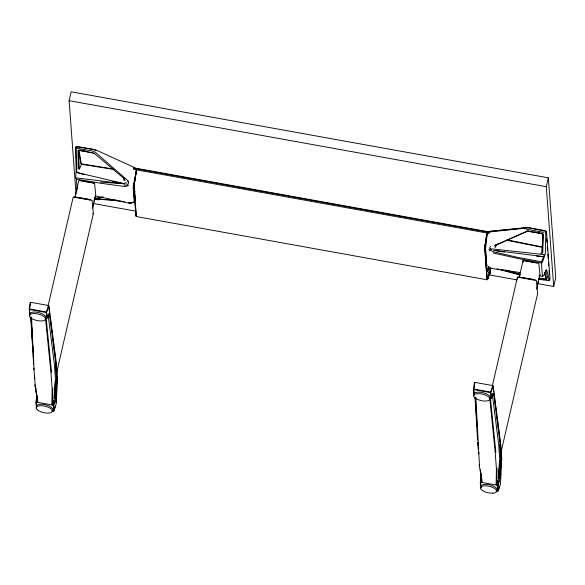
<?xml version="1.0" encoding="UTF-8"?>
<svg xmlns="http://www.w3.org/2000/svg" width="585" height="585" viewBox="0 0 585 585"><rect width="100%" height="100%" fill="white"/><g stroke="black" fill="none" stroke-linecap="round" stroke-linejoin="round"><path stroke-width="0.88" d="M484.731 249.795L485.082 244.757M54.712 400.937L53.374 404.995L52.423 404.893L51.868 404.403L52.123 388.447L50.961 372.791L45.447 317.911M51.868 404.403L52.489 403.877L52.723 388.038M498.998 481.031L497.659 485.097L496.709 484.987L496.153 484.497L496.409 468.541L495.246 452.885L489.733 398.005M496.153 484.497L496.775 483.971L497.009 468.132M542.017 247.155L541.871 252.698L542.31 252.033L542.982 234.512L542.456 233.51L541.454 233.181M542.763 252.778L543.253 234.761L541.461 233.415L528.27 231.294L526.639 231.492L494.859 245.51M487.934 231.66L487.429 232.369L487.934 231.66L488.599 232.676M133.95 168.443L133.958 169.175L135.23 168.846L134.557 169.357L135.669 168.129L135.698 168.831L134.426 169.387L134.17 167.983M486.091 255.645L486.179 256.852L486.384 256.245M53.374 404.995L53.506 411.211L51.758 410.897M55.904 402.963L56.094 399.321M56.46 392.038L56.694 387.489M57.016 381.12L57.133 377.83M497.659 485.097L497.791 491.305L496.043 490.99M500.467 477.594L500.702 473.046M501.067 465.762L501.301 461.214M133.38 184.97L133.321 186.754M54.003 398.378L55.202 380.564M498.281 478.471L499.488 460.658M76.715 191.624L76.898 189.035M55.202 398.59L56.584 380.484L55.392 364.345M499.488 478.684L500.87 460.578L499.67 444.446M485.477 247.272L485.74 244.837M36.862 397.01L36.219 402.429L36.716 406.568M481.148 477.104L480.504 482.523L481.104 487.488M134.25 183.558L135.296 201.474M485.126 244.296L484.819 249.488M488.204 278.657L487.963 278.124L487.268 279.506L487.093 278.767L487.561 279.557L487.912 278.606M490.054 272.837L488.336 272.266M490.003 272.764L490.12 271.718L489.353 272.822L489.265 271.82C488.029 274.241 489.499 276.727 490.003 272.764L488.819 275.155M488.299 231.865L488.804 233.225M489.696 272.764L490.12 271.718M36.577 407.796C34.998 402.319 37.455 396.835 36.197 391.343M33.893 368.067L35.202 385.398L37.864 401.873L37.257 402.158L37.681 399.431M487.086 234.329L486.406 234.139L487.32 233.166L485.455 249.239L486.552 264.808M481.206 485.572L480.863 487.89C479.305 481.813 481.974 475.722 480.278 469.631M486.815 234.007L486.72 232.559L484.789 248.508L487.093 279.791L490.084 272.573M134.455 181.409L134.06 186.425L136.334 216.552L487.093 279.791M474.164 395.109L473.726 394.853L474.157 391.826M489.192 231.718C490.42 230.753 487.963 233.971 489.645 231.353L528.577 227.631L544.789 230.563L546.134 231.353L546.339 234.08M37.023 401.354L37.462 398.429M479.13 464.907L482.15 481.974L481.543 482.252L481.747 478.53M30.486 302.686L29.652 308.982L46.244 311.973L48.511 305.509L30.647 302.291M474.771 382.787L473.938 389.076L490.53 392.067L492.797 385.61L474.932 382.385M77.118 188.962L76.386 179.12L75.699 178.008L76.167 169.028L75.414 148.195L76.62 146.367L95.75 149.884L134.279 167.434M136.605 216.435L136.151 215.777L133.994 186.564L136.524 168.319L487.283 231.55L484.753 249.934M134.36 182.871L136.7 169.877L486.574 232.954M487.612 269.641L488.321 266.329M134.184 168.78L134.294 167.654M135.398 177.087L133.994 186.695L135.157 202.527L134.813 202.183L135.501 202.878M135.727 175.317L136.049 173.555M486.406 259.389L485.938 262.526M136.495 170.337L136.422 169.913L133.585 184.429L134.002 193.43M134.696 198.681L134.587 200.962L135.113 200.852M134.345 190.973L134.126 192.194A3.093 0.388 -77.9 0 0 134.214 193.401L134.638 192.297M488.629 266.343L487.817 271.235L487.488 270.804M76.05 194.132L69.118 100.671L71.165 91.801L548.342 177.825L555.75 277.634L553.702 286.504L537.527 283.593M48.16 305.538L73.205 197.035L92.101 200.443L93.351 213.642L56.591 372.85M75.121 196.406L78.814 180.407L94.565 183.061L95.713 194.842L92.635 208.18M92.657 206.578L93.476 203.024M93.885 201.247L94.712 197.686M492.409 385.632L517.462 277.122L536.35 280.537L537.6 293.736L501.053 452.051M519.166 277.385L523.07 260.493L538.814 263.155L539.962 274.935L536.679 289.158M553.702 286.504L546.295 186.703L548.342 177.825M537.322 284.895L538.141 281.334M487.897 270.416L488.811 266.482M489.031 266.848L487.817 271.235M135.961 216.172L135.786 215.47L136.524 216.121M486.91 279.008L487.378 278.855L486.91 279.008L484.811 248.333L487.225 231.85M485.733 249.868L485.981 256.888M134.484 192.801L134.908 191.332M487.444 231.857L487.429 232.369M489.221 231.996L528.372 227.858L545.827 231.294L545.344 253.612L542.5 262.16L541.432 262.957L517.433 258.387L493.243 252.991M47.334 317.984L46.676 312.222L48.877 305.875L56.343 363.124L57.454 378.349L56.233 403.657L54.003 410.933L53.813 405.251L55.699 398.392L57.008 380.067L55.831 364.184L49.381 313.275L47.334 317.984L45.14 317.984M491.619 398.078L490.961 392.316L493.155 385.968L500.628 443.218L501.74 458.443L500.519 483.758L498.288 491.034L498.098 485.353L499.985 478.486L501.294 460.168L500.116 444.286L493.667 393.369L491.619 398.078L489.426 398.085M52.489 403.877L53.564 400.52M496.775 483.971L497.842 480.614M136.532 168.319L136.378 168.78L487.144 231.989M53.601 411.036L55.165 406.531M489.711 271.594L489.06 272.771M498.142 490.376L499.451 486.625M46.924 318.086L46.178 312.5L29.586 309.509L29.74 315.198L29.25 309.077L30.201 302.591M47.195 317.348L48.014 315.125M133.782 186.418L134.513 200.26L134.009 193.525M486.544 263.842L486.003 264.705L485.872 264.12M486.486 264.186L486.164 264.917L485.813 264.391M544.094 255.206L541.534 261.758L517.674 257.349L493.703 251.879L490.866 250.534L489.689 248.003M48.284 314.386L48.482 313.948M492.767 394.041L491.137 398.392L490.457 392.593L473.872 389.603L474.025 395.292M135.581 202.088L134.959 202.863L134.813 202.183M486.508 266.16L486.881 265.422M487.181 265.473L486.559 266.248L486.106 265.517L486.252 266.153M134.002 167.529L135.471 168.202M489.462 231.682L489.645 231.353L488.219 231.689M494.961 247.704L497.257 244.128M489.85 247.404L490.588 246.285M494.8 246.117L495.758 244.705M487.217 279.03L486.413 265.568M134.557 169.357L135.435 168.253L136.371 168.568M52.423 404.893L54.281 398.458L55.553 380.396L54.361 364.331L48.197 315.3M496.709 484.987L498.566 478.559L499.839 460.49L498.647 444.424L492.256 393.61M112.912 168.933L81.739 163.88L81.176 163.405L79.019 149.965L78.47 150.469L80.891 163.617L81.439 164.122L79.355 169.321L78.353 150.747M487.758 232.303L488.526 232.954M488.665 233.247L489.118 232.75M486.961 264.281L486.581 264.42M488.248 278.233L487.788 278.584L490.288 272.668L489.916 268.208M128.722 185.145L125.994 186.513L124.386 186.491L100.371 183.2L76.386 179.12M517.462 277.122L517.352 279.023M127.157 184.962L128.715 182.929L127.837 180.641L95.143 152.078L93.008 151.135L77.271 148.276L76.189 148.766L76.84 169.877M53.813 405.251L35.919 402.027M498.098 485.353L480.205 482.128M538.88 275.762L542.427 276.376L543.516 275.776L546.536 269.641L549.637 280.135L549.154 280.456L550.024 279.169L546.529 232.084L545.827 231.294M74.222 196.904L90.865 199.609M518.478 276.998L535.121 279.703M539.582 275.111L539.962 274.935M496 245.093L527.034 231.324M481.309 481.448L481.747 481.258M538.705 278.087L545.849 279.177L546.324 278.986L545.842 276.383M136.641 216.157L136.217 215.514M487.4 279.389L486.969 278.752M134.404 202.066L129.241 203.214L95.172 195.887M103.07 197.225L97.754 198.498L94.836 198.081M102.88 196.896L96.415 198.118M540.789 253.48L542.258 253.217M135.515 201.701L135.076 201.16M75.977 147.522L77.447 147.332M489.374 231.455L526.463 227.536M92.642 213.839L93.095 213.803M124.232 185.269L126.616 185.072M526.069 229.766L528.262 229.598L544.028 232.42M78.778 150.243L94.17 153.285L124.232 178.696L125.044 180.253M75.172 197.167L77.359 197.445M130.199 202.863L128.473 202.702M133.958 169.175L134.433 169.182M527.348 230.826L528.489 230.856M491.546 268.237L492.182 268.274M97.563 198.995L116.203 200.107M100.437 182.132L124.817 183.844L76.964 172.502L76.884 170.974M121.387 201.152L94.543 198.834M536.46 256.076L543.48 256.61L493.755 250.358L504.504 252.077M136.012 171.039L136.824 171.12M544.255 254.607L491.97 248.91M76.591 177.942L124.817 183.844L112.32 181.328M124.993 182.849L126.843 183.083M98.689 199.858L94.85 199.236M538.748 278.804L546.58 279.571L544.547 272.347M82.456 164.458L114.697 169.57M528.335 231.243L542.544 233.854M538.719 278.453L545.937 279.564L545.849 279.177M520.233 272.551L490.581 268.266M538.858 279.25L548.606 280.705L545.52 270.263M530.887 231.324L532.65 231.631M534.412 231.945L536.167 232.252M537.929 232.567L539.692 232.874M69.118 100.671L546.295 186.703M524.833 260.786L537.308 263.038M80.584 180.692L82.361 181.014M84.145 181.335L94.214 183.251M79.077 197.752L90.214 199.763M519.904 277.224L521.615 277.539M523.334 277.846L534.471 279.849M93.6 203.558L135.837 211.17M489.001 274.84L516.855 279.864M79.991 149.994L85.271 150.967M94.595 198.469L96.328 198.805M506.873 239.872L541.812 246.819L542.31 246.541L542.756 233.92L542.295 233.51M506.793 240.216L541.03 247.126M122.813 201.43L124.59 201.84M480.614 482.018L481.543 482.252M36.328 401.924L37.257 402.158M497.089 268.888L519.941 274.972M500.957 269.495L520.35 274.709M505.44 269.992L520.087 274.116M76.964 172.502L83.984 174.535M95.86 150.367L93.571 149.475L76.116 146.616L75.494 147.171L75.757 150.791M94.419 153.57L92.839 152.795L78.573 150.257L77.988 150.886L78.353 169.058M135.698 168.831L136.188 168.941L136.151 168.312M490.771 248.983L491.649 249.612L490.42 248.508M542.456 233.51L542.997 234.212M123.391 177.92L124.451 179.346M486.647 265.298L486.449 264.617M489.85 251.089L488.943 249.034M134.038 168.736L134.426 169.387M487.32 233.166L487.502 233.62M544.635 273.641L546.31 279.294M545.293 274.358L546.076 278.687M123.567 177.292L124.166 180.86M34.844 384.813L37.469 401.164M127.837 180.641L128.005 181.876M485.828 263.031L485.894 263.542M492.972 385.764L493.199 387.555M493.433 389.347L493.777 392.038M494.003 393.829L494.354 396.513M494.581 398.305L495.502 405.478M495.736 407.27L496.08 409.953M496.424 412.644L496.775 415.328M497.001 417.12L497.345 419.811M497.579 421.602L497.923 424.286M498.157 426.077L498.5 428.768M498.734 430.56L499.078 433.244M499.305 435.035L499.656 437.726M499.882 439.518L500.292 442.75M48.687 305.67L49.835 314.628M50.069 316.419L50.412 319.11M50.646 320.902L50.99 323.585M51.224 325.377L51.568 328.068M51.794 329.86L52.145 332.543M52.372 334.335L52.716 337.026M52.95 338.817L53.293 341.501M53.527 343.293L53.871 345.984M54.105 347.775L54.449 350.466M54.676 352.258L55.027 354.941M55.253 356.733L55.597 359.424M34.486 376.009L34.786 378.714M35.795 387.731L35.992 389.537M490.011 268.062L490.479 272.376L490.098 267.228M480.972 473.316L481.162 475.078M55.948 362.108L56.138 364.44M36.884 394.985L37.074 396.747M490.369 397.661L495.846 452.424M46.083 317.567L51.56 372.331M546.675 238.621L546.946 242.256M547.282 246.804L547.553 250.439M547.823 254.073L548.16 258.614M548.43 262.255L548.701 265.89M549.037 270.431L549.308 274.065M541.432 262.957L542.427 276.376M523.07 260.493L523.202 262.27M500.489 445.426L500.818 449.894M501.082 453.463L501.345 457.031M477.982 442.304L478.252 445.887M478.713 452.161L478.852 453.953M477.784 442.867L478.245 449.046M479.481 465.492L475.81 397.295M134.857 202.41L135.859 215.689M133.139 186.929L134.199 201.284M76.233 157.131L76.364 158.937M56.467 368.901L56.796 373.369M33.637 364.535L30.712 317.011M485.989 256.983L486.42 262.877M478.084 442.691L478.216 444.483M33.667 360.806L33.338 355.834M474.589 384.491C474.713 376.543 472.841 395.08 473.726 394.853M475.342 397.661L477.089 426.904M477.265 430.48L477.674 436.827M474.998 397.113L477.594 440.22M31.049 317.026L31.319 321.538M31.634 326.957L31.904 331.468M32.168 335.98L32.482 341.391M32.753 345.903L33.067 351.322M31.056 317.567L32.446 341.267M32.606 344.002L33.031 351.3M33.301 355.855L33.564 360.411M31.575 318.101L34.04 369.742M135.391 199.331L135.42 199.858M36.482 406.458A8.329 3.291 13 0 1 44.372 404.513A8.329 3.291 13 0 1 52.767 409.39M480.76 486.552A8.329 3.291 13 0 1 488.658 484.607A8.329 3.291 13 0 1 497.053 489.484M473.923 394.392A8.329 3.291 13 0 1 483.934 392.945A8.329 3.291 13 0 1 489.25 398.838M29.638 314.299A8.329 3.291 13 0 1 37.528 312.353A8.329 3.291 13 0 1 45.93 317.231M134.63 201.993L130.067 203.273L134.63 201.993M492.862 493.199L488.819 492.921A8.336 3.298 13 0 1 480.819 486.954A8.336 3.298 13 0 1 493.608 487.831A8.336 3.298 13 0 1 492.862 493.199M37.352 409.844A8.336 3.298 13 0 0 51.465 412.388A8.336 3.298 13 0 0 44.029 405.99A8.336 3.298 13 0 0 37.352 409.844M474.793 397.785A8.336 3.298 13 0 0 488.914 400.33A8.336 3.298 13 0 0 481.47 393.932A8.336 3.298 13 0 0 474.793 397.785M30.508 317.684A8.336 3.298 13 0 0 44.628 320.229A8.336 3.298 13 0 0 37.191 313.838A8.336 3.298 13 0 0 30.508 317.684"/></g></svg>
